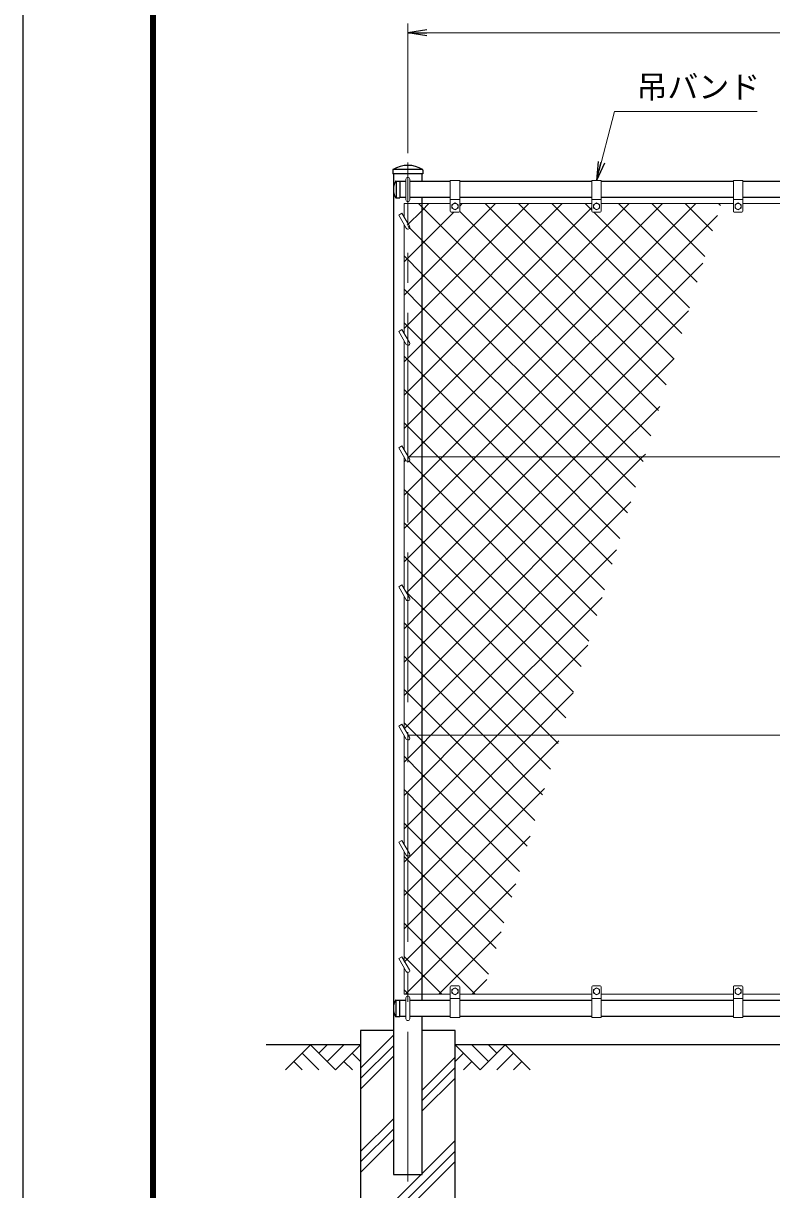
# Model space of a CAD drawing. Units: millimetres, scale not verified. Extents: x -4200 to 4200, y -2970 to 2970.
# Drawn here: x -4200 to -2614, y -877 to 1595 of the extents above; entities that cross this region are included whole.
import ezdxf
from ezdxf.enums import TextEntityAlignment as Align

# ---------------------------------------------------------------- set-up
doc = ezdxf.new("R2010")
doc.units = ezdxf.units.MM
doc.header["$LTSCALE"] = 10
doc.linetypes.add('USER1', pattern=[50.8, 31.75, -6.35, 6.35, -6.35])
for name, color, linetype, lineweight in [('0-0_D-STR1', 1, 'Continuous', 25), ('0-1_D-STR3', 3, 'Continuous', 13), ('0-2_D-BMK', 2, 'USER1', 13), ('0-3_D-STR-DIM', 7, 'Continuous', 13), ('0-6_D-STR4', 7, 'Continuous', 25), ('0-7_D-BGD', 7, 'Continuous', 25), ('0-8_D-DCR-HCH', 7, 'Continuous', 13), ('0-9_D-STR-TXT', 7, 'Continuous', 13), ('0-B_D-STR2', 7, 'Continuous', 13), ('0-C_D-TTL', 7, 'Continuous', 25)]:
    doc.layers.add(name, color=color, linetype=linetype, lineweight=lineweight)
doc.layers.add('0-4_0', color=7, linetype='Continuous')
doc.styles.add('ＭＳ ゴシック', font='')
doc.styles.get('ＭＳ ゴシック').set_extended_font_data('MS Gothic')

# ---------------------------------------------------------------- blocks, each defined once
blk = doc.blocks.new('_Open')
at = {"layer": '0-4_0'}
blk.add_line((-10, 1.667), (0, 0), dxfattribs=at)
blk.add_lwpolyline([(-10, -1.667), (0, 0), (-10, 0)], dxfattribs=at)

msp = doc.modelspace()

# ---------------------------------------------------------------- linework, layer by layer
at = {"layer": '0-0_D-STR1'}
for p, q in [((-3417.07, 1284.06), (-3417.07, 1276)), ((-3352.87, 1276), (-3417.07, 1276)), ((-3353.21, 1285), (-3416.74, 1285)), ((-3354.72, 1260), (-3354.72, 1276)), ((-3352.87, 1284.06), (-3352.87, 1276)), ((-3410.31, 1260.5), (-3401.97, 1260.5)), ((-3409.97, 1260.5), (-3409.97, 1225.5)), ((-3401.97, 1260.5), (-3401.97, 1225.5)), ((-3388.97, 1260), (-3401.97, 1260)), ((-3294.97, 1260), (-3380.97, 1260)), ((-2994.97, 1260), (-3274.97, 1260)), ((-2694.97, 1260), (-2974.97, 1260)), ((-2394.97, 1260), (-2674.97, 1260)), ((-3410.31, 1225.5), (-3401.97, 1225.5)), ((-3388.97, 1226), (-3401.97, 1226)), ((-3294.97, 1226), (-3380.97, 1226)), ((-3354.72, -476), (-3354.72, 1226)), ((-2994.97, 1226), (-3274.97, 1226)), ((-2694.97, 1226), (-2974.97, 1226)), ((-2394.97, 1226), (-2674.97, 1226)), ((-3410.31, -475.5), (-3401.97, -475.5)), ((-3409.97, -510.5), (-3409.97, -475.5)), ((-3401.97, -510.5), (-3401.97, -475.5)), ((-3388.97, -476), (-3401.97, -476)), ((-3294.97, -476), (-3380.97, -476)), ((-2994.97, -476), (-3274.97, -476)), ((-2694.97, -476), (-2974.97, -476)), ((-2394.97, -476), (-2674.97, -476)), ((-3410.31, -510.5), (-3401.97, -510.5)), ((-3388.97, -510), (-3401.97, -510)), ((-3294.97, -510), (-3380.97, -510)), ((-2994.97, -510), (-3274.97, -510)), ((-2694.97, -510), (-2974.97, -510)), ((-2394.97, -510), (-2674.97, -510))]:
    msp.add_line(p, q, dxfattribs=at)
msp.add_lwpolyline([(-3415.22, 1276), (-3415.22, -845), (-3354.72, -845), (-3354.72, -510)], dxfattribs=at)
for centre, radius, start, end in [((-3384.97, 1232.83), 61.17, 59.14927, 120.85073), ((-3415.57, 1284.06), 1.5, 120.85073, 180), ((-3354.37, 1284.06), 1.5, 0, 59.14927), ((-3379.75, 1243), 35.72, 151.52136, 208.47864), ((-3410.31, 1259.5), 1, 90, 147.70173), ((-3410.31, 1226.5), 1, 212.29827, 270), ((-3379.75, -493), 35.72, 151.52136, 208.47864), ((-3410.31, -476.5), 1, 90, 147.70173), ((-3410.31, -509.5), 1, 212.29827, 270)]:
    msp.add_arc(centre, radius, start, end, dxfattribs=at)
at = {"layer": '0-1_D-STR3'}
for p, q in [((-3388.97, 1221), (-3388.97, 1265)), ((-3380.97, 1221), (-3380.97, 1265)), ((-3294.97, 1262), (-3294.97, 1197)), ((-3274.97, 1262), (-3294.97, 1262)), ((-3274.97, 1262), (-3274.97, 1197)), ((-2994.97, 1262), (-2994.97, 1197)), ((-2974.97, 1262), (-2994.97, 1262)), ((-2974.97, 1262), (-2974.97, 1197)), ((-2694.97, 1262), (-2694.97, 1197)), ((-2674.97, 1262), (-2694.97, 1262)), ((-2674.97, 1262), (-2674.97, 1197)), ((-3392.97, 1184.86), (-3392.97, 1213)), ((-3392.97, 1213), (-3294.97, 1213)), ((-3274.97, 1222), (-3294.97, 1222)), ((-3291.47, 1210.74), (-3284.97, 1214.5)), ((-3284.97, 1214.5), (-3278.47, 1210.74)), ((-3274.97, 1213), (-2994.97, 1213)), ((-2974.97, 1222), (-2994.97, 1222)), ((-2991.47, 1210.74), (-2984.97, 1214.5)), ((-2984.97, 1214.5), (-2978.47, 1210.74)), ((-2974.97, 1213), (-2694.97, 1213)), ((-2674.97, 1222), (-2694.97, 1222)), ((-2691.47, 1210.74), (-2684.97, 1214.5)), ((-2684.97, 1214.5), (-2678.47, 1210.74)), ((-2674.97, 1213), (-2394.97, 1213)), ((-3404.37, 1188.59), (-3397.44, 1192.59)), ((-3404.37, 1188.59), (-3388.44, 1161)), ((-3397.44, 1192.59), (-3381.51, 1165)), ((-3276.97, 1195), (-3292.97, 1195)), ((-3291.47, 1210.74), (-3291.47, 1203.26)), ((-3278.47, 1210.74), (-3278.47, 1203.26)), ((-2976.97, 1195), (-2992.97, 1195)), ((-2991.47, 1210.74), (-2991.47, 1203.26)), ((-2978.47, 1210.74), (-2978.47, 1203.26)), ((-2676.97, 1195), (-2692.97, 1195)), ((-2691.47, 1210.74), (-2691.47, 1203.26)), ((-2678.47, 1210.74), (-2678.47, 1203.26)), ((-3392.97, 938.36), (-3392.97, 1168.86)), ((-3404.37, 942.09), (-3397.44, 946.09)), ((-3404.37, 942.09), (-3388.44, 914.5)), ((-3397.44, 946.09), (-3381.51, 918.5)), ((-3392.97, 691.86), (-3392.97, 922.36)), ((-3404.37, 695.59), (-3397.44, 699.59)), ((-3404.37, 695.59), (-3388.44, 668)), ((-3397.44, 699.59), (-3381.51, 672)), ((-3392.97, 396.86), (-3392.97, 675.86)), ((-1393.06, 676), (-3383.82, 676)), ((-3404.37, 400.59), (-3397.44, 404.59)), ((-3404.37, 400.59), (-3388.44, 373)), ((-3397.44, 404.59), (-3381.51, 377)), ((-3392.97, 101.86), (-3392.97, 380.86)), ((-3404.37, 105.59), (-3397.44, 109.59)), ((-3404.37, 105.59), (-3388.44, 78)), ((-3397.44, 109.59), (-3381.51, 82)), ((-3392.97, -144.64), (-3392.97, 85.86)), ((-1393.06, 86), (-3383.82, 86)), ((-3404.37, -140.91), (-3397.44, -136.91)), ((-3404.37, -140.91), (-3388.44, -168.5)), ((-3397.44, -136.91), (-3381.51, -164.5)), ((-3392.97, -391.14), (-3392.97, -160.64)), ((-3404.37, -387.41), (-3397.44, -383.41)), ((-3404.37, -387.41), (-3388.44, -415)), ((-3397.44, -383.41), (-3381.51, -411)), ((-3392.97, -463), (-3392.97, -407.14)), ((-3276.97, -445), (-3292.97, -445)), ((-2976.97, -445), (-2992.97, -445)), ((-2676.97, -445), (-2692.97, -445)), ((-3392.97, -463), (-3294.97, -463)), ((-3294.97, -512), (-3294.97, -447)), ((-3291.47, -460.74), (-3291.47, -453.26)), ((-3291.47, -460.74), (-3284.97, -464.5)), ((-3284.97, -464.5), (-3278.47, -460.74)), ((-3278.47, -460.74), (-3278.47, -453.26)), ((-3274.97, -512), (-3274.97, -447)), ((-3274.97, -463), (-2994.97, -463)), ((-2994.97, -512), (-2994.97, -447)), ((-2991.47, -460.74), (-2991.47, -453.26)), ((-2991.47, -460.74), (-2984.97, -464.5)), ((-2984.97, -464.5), (-2978.47, -460.74)), ((-2978.47, -460.74), (-2978.47, -453.26)), ((-2974.97, -512), (-2974.97, -447)), ((-2974.97, -463), (-2694.97, -463)), ((-2694.97, -512), (-2694.97, -447)), ((-2691.47, -460.74), (-2691.47, -453.26)), ((-2691.47, -460.74), (-2684.97, -464.5)), ((-2684.97, -464.5), (-2678.47, -460.74)), ((-2678.47, -460.74), (-2678.47, -453.26)), ((-2674.97, -512), (-2674.97, -447)), ((-2674.97, -463), (-2394.97, -463)), ((-3388.97, -515), (-3388.97, -471)), ((-3380.97, -515), (-3380.97, -471)), ((-3274.97, -472), (-3294.97, -472)), ((-2974.97, -472), (-2994.97, -472)), ((-2674.97, -472), (-2694.97, -472)), ((-3274.97, -512), (-3294.97, -512)), ((-2974.97, -512), (-2994.97, -512)), ((-2674.97, -512), (-2694.97, -512))]:
    msp.add_line(p, q, dxfattribs=at)
for points in [[(-3291.47, 1203.26), (-3284.97, 1199.5), (-3278.47, 1203.26)], [(-2991.47, 1203.26), (-2984.97, 1199.5), (-2978.47, 1203.26)], [(-2691.47, 1203.26), (-2684.97, 1199.5), (-2678.47, 1203.26)], [(-3291.47, -453.26), (-3284.97, -449.5), (-3278.47, -453.26)], [(-2991.47, -453.26), (-2984.97, -449.5), (-2978.47, -453.26)], [(-2691.47, -453.26), (-2684.97, -449.5), (-2678.47, -453.26)]]:
    msp.add_lwpolyline(points, dxfattribs=at)
for centre in [(-3284.97, 1207), (-2984.97, 1207), (-2684.97, 1207), (-3284.97, -457), (-2984.97, -457), (-2684.97, -457)]:
    msp.add_circle(centre, 6.49, dxfattribs=at)
for centre, radius, start, end in [((-3384.97, 1265), 4, 0, 180), ((-3384.97, 1221), 4, 180, 0), ((-3292.97, 1197), 2, 180, 270), ((-3276.97, 1197), 2, 270, 0), ((-2992.97, 1197), 2, 180, 270), ((-2976.97, 1197), 2, 270, 0), ((-2692.97, 1197), 2, 180, 270), ((-2676.97, 1197), 2, 270, 0), ((-3384.97, 1163), 4, 210, 30), ((-3384.97, 916.5), 4, 210, 30), ((-3384.97, 670), 4, 210, 30), ((-3384.97, 375), 4, 210, 30), ((-3384.97, 80), 4, 210, 30), ((-3384.97, -166.5), 4, 210, 30), ((-3384.97, -413), 4, 210, 30), ((-3292.97, -447), 2, 90, 180), ((-3276.97, -447), 2, 0, 90), ((-2992.97, -447), 2, 90, 180), ((-2976.97, -447), 2, 0, 90), ((-2692.97, -447), 2, 90, 180), ((-2676.97, -447), 2, 0, 90), ((-3384.97, -471), 4, 0, 180), ((-3384.97, -515), 4, 180, 0)]:
    msp.add_arc(centre, radius, start, end, dxfattribs=at)
at = {"layer": '0-2_D-BMK'}
msp.add_line((-3384.97, -860), (-3384.97, 1300), dxfattribs=at)
at = {"layer": '0-3_D-STR-DIM'}
for p, q in [((-3384.97, 1320), (-3384.97, 1595)), ((-3344.97, 1575), (-1424.97, 1575))]:
    msp.add_line(p, q, dxfattribs=at)
at = {"layer": '0-6_D-STR4'}
for p, q in [((-3415.22, -540), (-3484.97, -540)), ((-3284.97, -540), (-3354.72, -540))]:
    msp.add_line(p, q, dxfattribs=at)
msp.add_lwpolyline([(-3484.97, -540), (-3484.97, -990), (-3284.97, -990), (-3284.97, -540)], dxfattribs=at)
at = {"layer": '0-7_D-BGD'}
for p, q in [((-3484.97, -570), (-3684.97, -570)), ((-1484.97, -570), (-3284.97, -570))]:
    msp.add_line(p, q, dxfattribs=at)
at = {"layer": '0-8_D-DCR-HCH'}
for p, q in [((-3484.97, -619.79), (-3415.22, -550.04)), ((-3591.4, -570), (-3644.61, -623.21)), ((-3609.14, -587.74), (-3573.5, -623.21)), ((-3591.4, -570), (-3538.19, -623.21)), ((-3573.66, -587.74), (-3555.92, -570)), ((-3555.92, -605.47), (-3520.45, -570)), ((-3538.19, -623.21), (-3484.97, -570)), ((-3502.71, -587.74), (-3484.97, -605.39)), ((-3484.97, -641.89), (-3415.22, -572.14)), ((-3231.76, -623.21), (-3284.97, -570)), ((-3267.24, -587.74), (-3284.97, -605.39)), ((-3214.03, -605.47), (-3249.5, -570)), ((-3178.55, -570), (-3231.76, -623.21)), ((-3196.2, -587.83), (-3214.03, -570)), ((-3160.81, -587.74), (-3196.45, -623.21)), ((-3178.55, -570), (-3125.34, -623.21)), ((-3626.87, -605.47), (-3609.05, -623.21)), ((-3520.45, -605.47), (-3502.63, -623.21)), ((-3484.97, -663.98), (-3415.22, -594.23)), ((-3354.72, -666.32), (-3284.97, -596.57)), ((-3249.5, -605.47), (-3267.32, -623.21)), ((-3143.08, -605.47), (-3160.89, -623.21)), ((-3354.72, -688.41), (-3284.97, -618.66)), ((-3354.72, -710.51), (-3284.97, -640.76)), ((-3484.97, -796.57), (-3415.22, -726.82)), ((-3484.97, -818.66), (-3415.22, -748.91)), ((-3484.97, -840.76), (-3415.22, -771.01)), ((-3354.72, -843.09), (-3284.97, -773.34)), ((-3479.53, -990), (-3284.97, -795.44)), ((-3457.44, -990), (-3284.97, -817.54)), ((-3484.97, -973.34), (-3356.63, -845))]:
    msp.add_line(p, q, dxfattribs=at)
at = {"layer": '0-9_D-STR-TXT'}
msp.add_lwpolyline([(-2644.54, 1408.26), (-2946.99, 1408.26), (-2984.47, 1263.94)], dxfattribs=at)
at = {"layer": '0-B_D-STR2'}
for p, q in [((-3354.72, 986.55), (-3128.27, 1213)), ((-3354.72, 915.83), (-3057.56, 1213)), ((-3274.97, 1207.72), (-3269.69, 1213)), ((-2837.18, 829.06), (-3221.12, 1213)), ((-2820.8, 883.39), (-3150.41, 1213)), ((-2804.41, 937.71), (-3079.7, 1213)), ((-2994.97, 1198.99), (-3008.99, 1213)), ((-2771.64, 1046.37), (-2938.28, 1213)), ((-2755.26, 1100.69), (-2867.57, 1213)), ((-2738.88, 1155.02), (-2796.86, 1213)), ((-2722.49, 1209.35), (-2726.15, 1213)), ((-2853.56, 774.73), (-3275.11, 1196.28)), ((-3241.01, 676), (-2728.9, 1188.11)), ((-2788.03, 992.04), (-2990.99, 1195)), ((-3392.97, 1160.43), (-3392.09, 1161.32)), ((-3354.72, 1063.76), (-3392.97, 1102.01)), ((-2966.96, 676), (-3354.72, 1063.76)), ((-3170.3, 676), (-2759.43, 1086.86)), ((-3354.72, 993.05), (-3392.97, 1031.3)), ((-3037.67, 676), (-3354.72, 993.05)), ((-3392.97, 948.3), (-3354.72, 986.55)), ((-3354.72, 922.34), (-3392.97, 960.59)), ((-3392.97, 877.58), (-3354.72, 915.83)), ((-3108.38, 676), (-3354.72, 922.34)), ((-3354.72, 851.63), (-3392.97, 889.88)), ((-3028.87, 676), (-2820.5, 884.38)), ((-3179.1, 676), (-3354.72, 851.63)), ((-3354.72, 780.92), (-3392.97, 819.17)), ((-3249.81, 676), (-3354.72, 780.92)), ((-2958.16, 676), (-2851.03, 783.13)), ((-3354.72, 710.21), (-3392.97, 748.46)), ((-3320.52, 676), (-3354.72, 710.21)), ((-3392.97, 665.45), (-3389.17, 669.26)), ((-3354.72, 562.28), (-3241.01, 676)), ((-3354.72, 491.57), (-3170.3, 676)), ((-3354.72, 350.15), (-3028.87, 676)), ((-3354.72, 279.44), (-2958.16, 676)), ((-3354.72, 208.73), (-2887.45, 676)), ((-2984.63, 340.12), (-3320.52, 676)), ((-2968.25, 394.44), (-3249.81, 676)), ((-2951.86, 448.77), (-3179.1, 676)), ((-2935.48, 503.1), (-3108.38, 676)), ((-2919.1, 557.42), (-3037.67, 676)), ((-2902.71, 611.75), (-2966.96, 676)), ((-2887.45, 676), (-2881.56, 681.89)), ((-3354.72, 568.79), (-3392.97, 607.04)), ((-3017.4, 231.46), (-3354.72, 568.79)), ((-3392.97, 524.03), (-3354.72, 562.28)), ((-3354.72, 498.08), (-3392.97, 536.33)), ((-3033.78, 177.13), (-3354.72, 498.08)), ((-3392.97, 453.32), (-3354.72, 491.57)), ((-3336.03, 86), (-2942.63, 479.41)), ((-3354.72, 427.37), (-3392.97, 465.62)), ((-3050.17, 122.81), (-3354.72, 427.37)), ((-3265.32, 86), (-2973.16, 378.16)), ((-3392.97, 311.9), (-3354.72, 350.15)), ((-3354.72, 285.94), (-3392.97, 324.19)), ((-3392.97, 241.19), (-3354.72, 279.44)), ((-3154.78, 86), (-3354.72, 285.94)), ((-3194.61, 86), (-3003.69, 276.92)), ((-3354.72, 215.23), (-3392.97, 253.48)), ((-3392.97, 170.48), (-3354.72, 208.73)), ((-3225.49, 86), (-3354.72, 215.23)), ((-3354.72, 144.52), (-3392.97, 182.77)), ((-3123.9, 86), (-3034.22, 175.68)), ((-3296.2, 86), (-3354.72, 144.52)), ((-3354.72, 67.31), (-3336.03, 86)), ((-3354.72, -3.4), (-3265.32, 86)), ((-3354.72, -74.11), (-3194.61, 86)), ((-3354.72, -144.83), (-3123.9, 86)), ((-3354.72, -215.54), (-3064.76, 74.43)), ((-3115.7, -94.5), (-3296.2, 86)), ((-3099.32, -40.17), (-3225.49, 86)), ((-3082.93, 14.15), (-3154.78, 86)), ((-3392.97, 29.06), (-3354.72, 67.31)), ((-3354.72, 3.1), (-3392.97, 41.35)), ((-3148.47, -203.15), (-3354.72, 3.1)), ((-3392.97, -41.65), (-3354.72, -3.4)), ((-3354.72, -67.61), (-3392.97, -29.36)), ((-3354.72, -286.25), (-3095.29, -26.81)), ((-3392.97, -112.36), (-3354.72, -74.11)), ((-3164.85, -257.48), (-3354.72, -67.61)), ((-3354.72, -138.32), (-3392.97, -100.07)), ((-3392.97, -183.08), (-3354.72, -144.83)), ((-3354.72, -356.96), (-3125.82, -128.05)), ((-3181.24, -311.81), (-3354.72, -138.32)), ((-3354.72, -209.03), (-3392.97, -170.78)), ((-3392.97, -253.79), (-3354.72, -215.54)), ((-3197.62, -366.14), (-3354.72, -209.03)), ((-3392.97, -324.5), (-3354.72, -286.25)), ((-3319.35, -463), (-3186.89, -330.54)), ((-3392.97, -395.21), (-3354.72, -356.96)), ((-3248.63, -463), (-3217.42, -431.78)), ((-3383.6, -463), (-3392.97, -453.62))]:
    msp.add_line(p, q, dxfattribs=at)
for points in [[(-3392.97, 1019.01), (-3354.72, 1057.26), (-3198.98, 1213)], [(-3392.97, 736.16), (-3354.72, 774.41), (-2916.14, 1213)], [(-3392.97, 594.74), (-3354.72, 632.99), (-3311.72, 676), (-2774.72, 1213)], [(-3386.23, 1167.17), (-3354.72, 1198.68), (-3340.4, 1213)], [(-3383.31, 675.12), (-3382.43, 676), (-3354.72, 703.7), (-2845.43, 1213)], [(-2869.95, 720.4), (-3354.72, 1205.18), (-3362.54, 1213)], [(-3392.97, 806.87), (-3354.72, 845.12), (-2994.97, 1204.87)], [(-3392.97, 1089.72), (-3354.72, 1127.97), (-3287.69, 1195)], [(-2886.33, 666.08), (-2896.25, 676), (-3354.72, 1134.47), (-3384.59, 1164.34)], [(-3387.76, 387.82), (-3354.72, 420.86), (-3099.58, 676), (-2789.96, 985.62)], [(-3001.02, 285.79), (-3354.72, 639.5), (-3382.29, 667.06)], [(-3392.21, 100.53), (-3354.72, 138.02), (-2912.09, 580.65)], [(-3066.55, 68.48), (-3084.07, 86), (-3354.72, 356.65), (-3390.31, 392.24)], [(-3132.09, -148.83), (-3354.72, 73.81), (-3366.91, 86), (-3392.97, 112.06)], [(-3214, -420.46), (-3354.72, -279.74), (-3392.97, -241.49)], [(-3390.06, -463), (-3354.72, -427.67), (-3156.35, -229.3)], [(-3242.18, -463), (-3354.72, -350.45), (-3392.97, -312.2)], [(-3312.89, -463), (-3354.72, -421.16), (-3392.97, -382.91)]]:
    msp.add_lwpolyline(points, dxfattribs=at)
at = {"layer": '0-C_D-TTL', "color": 2}
msp.add_lwpolyline([(-4200, 2970), (4200, 2970), (4200, -2970), (-4200, -2970)], close=True, dxfattribs=at)
at = {"layer": '0-C_D-TTL'}
for points in [[(-3930, 2750), (3930, 2750), (3930, -2750), (-3930, -2750)], [(-3927.5, 2747.5), (3927.5, 2747.5), (3927.5, -2747.5), (-3927.5, -2747.5)], [(-3925, 2745), (3925, 2745), (3925, -2745), (-3925, -2745)], [(-3922.5, 2742.5), (3922.5, 2742.5), (3922.5, -2742.5), (-3922.5, -2742.5)], [(-3920, 2740), (3920, 2740), (3920, -2740), (-3920, -2740)]]:
    msp.add_lwpolyline(points, close=True, dxfattribs=at)

# ---------------------------------------------------------------- block references
at = {"layer": '0-3_D-STR-DIM', "xscale": 4, "yscale": 4, "rotation": 180}
msp.add_blockref('_Open', (-3384.97, 1575), dxfattribs=at)
at = {"layer": '0-9_D-STR-TXT', "xscale": 4, "yscale": 4, "rotation": 255.43959}
msp.add_blockref('_Open', (-2984.97, 1262), dxfattribs=at)

# ---------------------------------------------------------------- texts
at = {"layer": '0-9_D-STR-TXT', "style": 'ＭＳ ゴシック'}
msp.add_text('吊バンド', height=48.09, dxfattribs=at).set_placement((-2900.38, 1422.11), align=Align.BOTTOM_LEFT)

doc.saveas('drawing.dxf')
